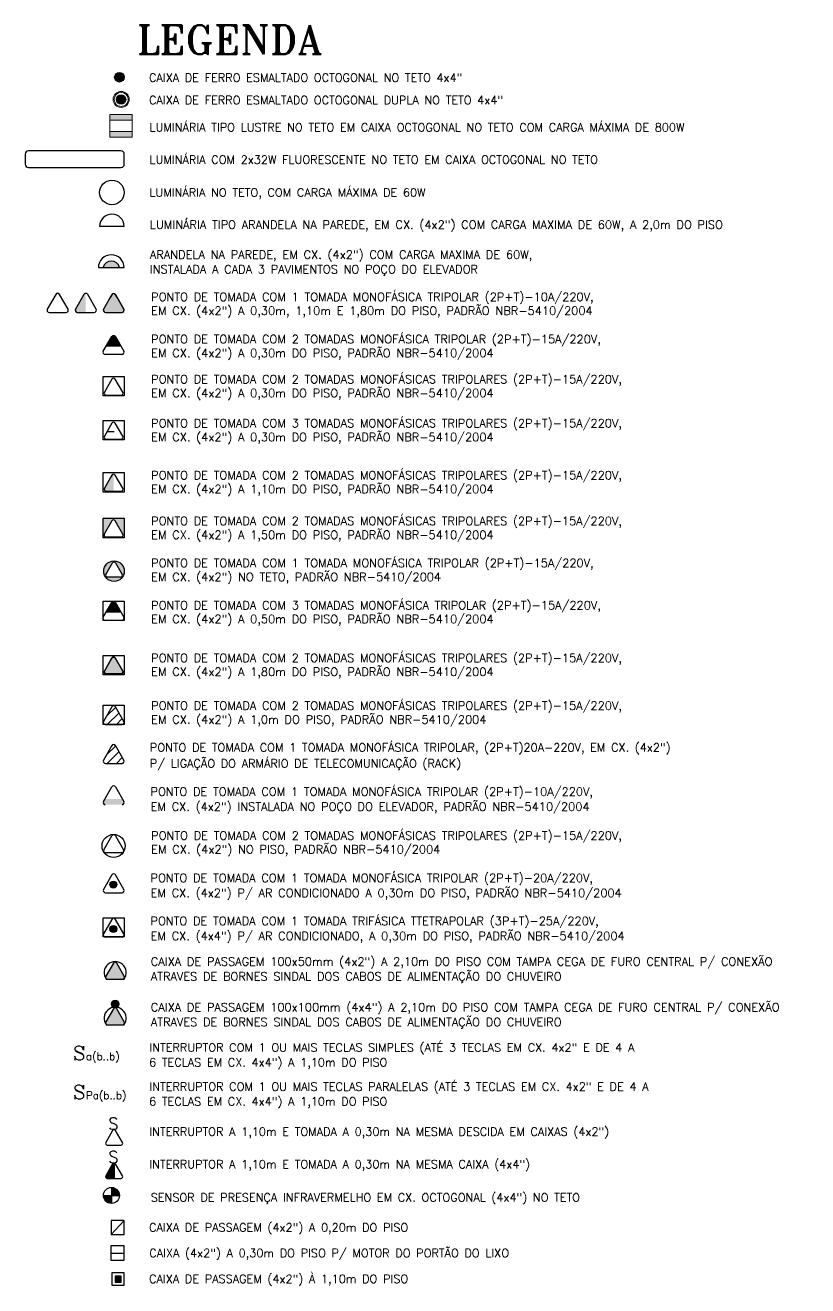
# Model space of a CAD drawing. Extents: x 544 to 914, y -40 to 56.
# Drawn here: x 590.19 to 601.02, y 9.16 to 26.6 of the extents above; entities that cross this region are included whole.
import ezdxf

# ---------------------------------------------------------------- set-up
doc = ezdxf.new("R2010")
doc.units = 0
doc.header["$LTSCALE"] = 0.5
doc.header["$MEASUREMENT"] = 0
doc.linetypes.add('CONTINU', pattern=[0])
doc.linetypes.add('DASHDOT2', pattern=[0.5, 0.25, -0.125, 0, -0.125])
doc.layers.get('0').update_dxf_attribs({"linetype": 'CONTINUOUS'})
for name, color, linetype in [('CABOS', 5, 'CONTINUOUS'), ('Carimbo', 2, 'CONTINUOUS'), ('ELE-ELETROCALHA', 250, 'CONTINUOUS'), ('ELE-ILUM.EXTERNA', 3, 'CONTINUOUS'), ('ELE-TEXTO - TOMADAS', 250, 'CONTINUOUS'), ('ELE-TOMADAS-DUPLAS', 3, 'CONTINUOUS'), ('ELE-TOMADAS-SIMPLES', 3, 'CONTINUOUS'), ('Legenda', 250, 'CONTINUOUS'), ('LUMINO', 3, 'CONTINUOUS'), ('PERFIL', 3, 'CONTINUOUS'), ('REDE-ESTRUTURADA', 3, 'CONTINUOUS'), ('S3', 3, 'CONTINUOUS'), ('TOMADAS', 3, 'CONTINUOUS')]:
    doc.layers.add(name, color=color, linetype=linetype)
doc.layers.add('Luminotécnico', color=142, linetype='CONTINUOUS', lineweight=0)
doc.styles.add('ROMANC', font='romanc.shx')
doc.styles.add('ROMANT', font='romant', dxfattribs={"height": 0.2})

# ---------------------------------------------------------------- blocks, each defined once
blk = doc.blocks.new('T3')
at = {"layer": 'ELE-TOMADAS-SIMPLES'}
for p, q in [((-0.018, 0.171), (-0.098, 0.031)), ((-0.069, 0.082), (0.019, 0.17)), ((0.098, 0.031), (0.018, 0.171)), ((-0.08, 0), (0.08, 0)), ((-0.063, 0), (0.051, 0.114)), ((0.026, 0), (0.083, 0.058))]:
    blk.add_line(p, q, dxfattribs=at)
for centre, start, end in [((0, 0.16), 30, 150), ((-0.08, 0.021), 150, 270), ((0.08, 0.021), 270, 30)]:
    blk.add_arc(centre, 0.0208, start, end, dxfattribs=at)
at = {"layer": 'ELE-TEXTO - TOMADAS', "style": 'ROMANC'}
blk.add_attdef('CIRCUITO', (0.138, 0.001), '', height=0.085, dxfattribs=at)
blk = doc.blocks.new('LUM ELE')
at = {"layer": 'ELE-ILUM.EXTERNA'}
blk.add_hatch(color=256, dxfattribs=at).paths.add_polyline_path([(0.099, 0, 0.807398), (-0.099, 0)])
blk.add_line((-0.156, 0), (0.156, 0), dxfattribs=at)
for centre, radius, start, end in [((0, 0), 0.156, 0, 180), ((0, -0.021), 0.101, 12.1653, 167.8347)]:
    blk.add_arc(centre, radius, start, end, dxfattribs=at)
at = {"layer": 'ELE-TEXTO - TOMADAS', "style": 'ROMANC'}
blk.add_attdef('XX', (0.181, -0.008), '', height=0.085, dxfattribs=at)
blk = doc.blocks.new('T6')
at = {"layer": 'ELE-TOMADAS-SIMPLES'}
for p, q in [((-0.018, 0.171), (-0.098, 0.031)), ((0.018, 0.171), (0.098, 0.031)), ((0.098, 0.031), (0.018, 0.171)), ((-0.08, 0), (0.08, 0))]:
    blk.add_line(p, q, dxfattribs=at)
for centre, start, end in [((0, 0.16), 30, 150), ((-0.08, 0.021), 150, 270), ((0.08, 0.021), 270, 30), ((0.08, 0.021), 270, 30)]:
    blk.add_arc(centre, 0.0208, start, end, dxfattribs=at)
for points in [[(-0.08, 0), (-0.098, 0.031), (0, 0), (0, 0.181)], [(-0.098, 0.031), (0, 0.181), (-0.018, 0.171)], [(0, 0.181), (-0.018, 0.171), (-0.011, 0.178)], [(-0.018, 0.171), (-0.011, 0.178), (0, 0.181)], [(-0.018, 0.171), (-0.011, 0.178), (-0.015, 0.174)], [(-0.018, 0.171), (-0.015, 0.174), (-0.017, 0.172)], [(-0.018, 0.171), (-0.015, 0.174), (-0.017, 0.173)], [(-0.015, 0.174), (-0.011, 0.178), (-0.013, 0.176)], [(0, 0.181), (-0.011, 0.178), (-0.006, 0.18)], [(-0.011, 0.178), (-0.006, 0.18), (-0.009, 0.179)], [(-0.006, 0.18), (0, 0.181), (-0.003, 0.181)], [(0.006, 0.18), (0, 0.181), (0.003, 0.181)], [(0, 0.181), (0.011, 0.178), (0.006, 0.18)], [(0.018, 0.171), (0.011, 0.178), (0, 0.181)], [(0, 0.181), (0.018, 0.171), (0.011, 0.178)], [(0.098, 0.031), (0, 0.181), (0.018, 0.171)], [(0.08, 0), (0.098, 0.031), (0, 0), (0, 0.181)], [(0.011, 0.178), (0.006, 0.18), (0.009, 0.179)], [(0.015, 0.174), (0.011, 0.178), (0.013, 0.176)], [(0.018, 0.171), (0.011, 0.178), (0.015, 0.174)], [(0.018, 0.171), (0.015, 0.174), (0.017, 0.173)], [(0.018, 0.171), (0.015, 0.174), (0.017, 0.172)], [(-0.099, 0.011), (-0.098, 0.031), (-0.101, 0.022)], [(-0.101, 0.022), (-0.098, 0.031), (-0.1, 0.027)], [(-0.099, 0.011), (-0.101, 0.022), (-0.101, 0.017)], [(-0.08, 0), (-0.098, 0.031), (-0.099, 0.011)], [(-0.099, 0.011), (-0.08, 0), (-0.091, 0.003)], [(-0.099, 0.011), (-0.091, 0.003), (-0.095, 0.006)], [(-0.091, 0.003), (-0.08, 0), (-0.086, 0.001)], [(0.08, 0), (0.098, 0.031), (0.099, 0.011)], [(0.099, 0.011), (0.08, 0), (0.091, 0.003)], [(0.091, 0.003), (0.08, 0), (0.086, 0.001)], [(0.099, 0.011), (0.091, 0.003), (0.095, 0.006)], [(0.101, 0.022), (0.098, 0.031), (0.1, 0.027)], [(0.099, 0.011), (0.098, 0.031), (0.101, 0.022)], [(0.099, 0.011), (0.101, 0.022), (0.101, 0.017)]]:
    blk.add_solid(points, dxfattribs=at)
at = {"layer": 'ELE-TEXTO - TOMADAS', "style": 'ROMANC'}
blk.add_attdef('CIRCUITO', (0.138, 0.052), '', height=0.085, dxfattribs=at)
blk = doc.blocks.new('T5')
at = {"layer": 'ELE-TOMADAS-DUPLAS'}
for p, q in [((-0.112, 0.206), (0.112, 0.206)), ((-0.112, 0), (-0.112, 0.206)), ((-0.02, 0.179), (-0.1, 0.039)), ((0.097, 0.039), (0.016, 0.179)), ((0.112, 0.206), (0.112, 0)), ((0.112, 0), (-0.112, 0)), ((-0.082, 0.008), (0.079, 0.008))]:
    blk.add_line(p, q, dxfattribs=at)
for centre, start, end in [((-0.002, 0.168), 30, 150), ((-0.082, 0.029), 150, 270), ((0.079, 0.029), 270, 30)]:
    blk.add_arc(centre, 0.0208, start, end, dxfattribs=at)
at = {"layer": 'ELE-TEXTO - TOMADAS', "style": 'ROMANC'}
blk.add_attdef('CIRCUITO', (0.138, 0.061), '', height=0.085, dxfattribs=at)
blk = doc.blocks.new('T8')
at = {"layer": 'ELE-TOMADAS-SIMPLES'}
blk.add_hatch(color=256, dxfattribs=at).paths.add_polyline_path([(0.018, 0.171, 0.577373), (-0.018, 0.171, -0.000017), (-0.018, 0.171), (-0.069, 0.082), (0.069, 0.082)])
for p, q in [((-0.098, 0.031), (-0.018, 0.171)), ((0.018, 0.171), (0.098, 0.031)), ((0.08, 0), (-0.08, 0)), ((-0.069, 0.082), (0.069, 0.082))]:
    blk.add_line(p, q, dxfattribs=at)
for centre, start, end in [((0, 0.16), 30, 150), ((-0.08, 0.021), 150, 270), ((0.08, 0.021), 270, 30)]:
    blk.add_arc(centre, 0.0208, start, end, dxfattribs=at)
at = {"layer": 'ELE-TEXTO - TOMADAS', "style": 'ROMANC'}
blk.add_attdef('CIRCUITO', (0.138, 0.023), '', height=0.085, dxfattribs=at)
blk = doc.blocks.new('T2')
at = {"layer": 'ELE-TOMADAS-SIMPLES'}
for p, q in [((-0.018, 0.171), (-0.098, 0.031)), ((0.098, 0.031), (0.018, 0.171)), ((-0.08, 0), (0.08, 0))]:
    blk.add_line(p, q, dxfattribs=at)
for centre, start, end in [((0, 0.16), 30, 150), ((-0.08, 0.021), 150, 270), ((0.08, 0.021), 270, 30)]:
    blk.add_arc(centre, 0.0208, start, end, dxfattribs=at)
for points in [[(-0.098, 0.031), (0, 0.181), (-0.018, 0.171)], [(-0.08, 0), (-0.098, 0.031), (0, 0), (0, 0.181)], [(-0.018, 0.171), (-0.011, 0.178), (0, 0.181)], [(0, 0.181), (-0.018, 0.171), (-0.011, 0.178)], [(-0.018, 0.171), (-0.011, 0.178), (-0.015, 0.174)], [(-0.018, 0.171), (-0.015, 0.174), (-0.017, 0.173)], [(-0.018, 0.171), (-0.015, 0.174), (-0.017, 0.172)], [(-0.015, 0.174), (-0.011, 0.178), (-0.013, 0.176)], [(0, 0.181), (-0.011, 0.178), (-0.006, 0.18)], [(-0.011, 0.178), (-0.006, 0.18), (-0.009, 0.179)], [(-0.006, 0.18), (0, 0.181), (-0.003, 0.181)], [(-0.101, 0.022), (-0.098, 0.031), (-0.1, 0.027)], [(-0.099, 0.011), (-0.098, 0.031), (-0.101, 0.022)], [(-0.099, 0.011), (-0.101, 0.022), (-0.101, 0.017)], [(-0.08, 0), (-0.098, 0.031), (-0.099, 0.011)], [(-0.099, 0.011), (-0.091, 0.003), (-0.095, 0.006)], [(-0.099, 0.011), (-0.08, 0), (-0.091, 0.003)], [(-0.091, 0.003), (-0.08, 0), (-0.086, 0.001)]]:
    blk.add_solid(points, dxfattribs=at)
at = {"layer": 'ELE-TEXTO - TOMADAS', "style": 'ROMANC'}
blk.add_attdef('CIRCUITO', (0.138, 0.022), '', height=0.085, dxfattribs=at)

msp = doc.modelspace()

# ---------------------------------------------------------------- hatches: boundary and pattern name
at = {"layer": 'ELE-ELETROCALHA', "linetype": 'CONTINU'}
h = msp.add_hatch(color=3, dxfattribs=at)
h.paths.add_polyline_path([(591.556, 19.777), (591.265, 19.777), (591.265, 19.509), (591.556, 19.509)])
h.paths.add_polyline_path([(591.536, 19.56, -0.57735), (591.513, 19.519), (591.304, 19.519, -0.57735), (591.281, 19.56), (591.385, 19.741, -0.57735), (591.432, 19.741)], flags=16)
at = {"layer": 'ELE-TOMADAS-DUPLAS'}
msp.add_hatch(color=256, dxfattribs=at).paths.add_polyline_path([(591.512, 9.295), (591.429, 9.295), (591.429, 9.212), (591.512, 9.212)])
at = {"layer": 'ELE-TOMADAS-SIMPLES'}
h = msp.add_hatch(color=256, dxfattribs=at)
h.paths.add_polyline_path([(591.557, 19.046, 1), (591.273, 19.046, 1)])
h.paths.add_polyline_path([(591.302, 19.001), (591.394, 19.161, -0.57735), (591.435, 19.161), (591.527, 19.001, -0.57735), (591.507, 18.965), (591.322, 18.965, -0.57735)], flags=16)
for points in [[(591.456, 14.71, 1), (591.359, 14.71, 1)], [(591.456, 14.096, 1), (591.359, 14.096, 1)]]:
    msp.add_hatch(color=256, dxfattribs=at).paths.add_polyline_path(points)
at = {"layer": 'LUMINO'}
msp.add_hatch(color=256, dxfattribs=at).paths.add_polyline_path([(591.45, 25.571, -1), (591.577, 25.571, -1)])
at = {"layer": 'Luminotécnico', "linetype": 'CONTINU'}
h = msp.add_hatch(color=3, dxfattribs=at)
h.paths.add_polyline_path([(591.625, 25.572, 1), (591.403, 25.572, 1)])
h.paths.add_polyline_path([(591.416, 25.572, -1), (591.612, 25.572, -1)], flags=16)
h = msp.add_hatch(color=3, dxfattribs=at)
h.paths.add_polyline_path([(591.666, 25.362), (591.358, 25.362), (591.434, 25.284), (591.624, 25.284), (591.666, 25.319)])
h.paths.add_polyline_path([(591.666, 25.319), (591.624, 25.284), (591.666, 25.284)])
h.paths.add_polyline_path([(591.358, 25.362), (591.355, 25.362), (591.355, 25.284), (591.434, 25.284)])
h.paths.add_polyline_path([(591.44, 25.128), (591.355, 25.128), (591.355, 25.056)])
h.paths.add_polyline_path([(591.587, 25.128), (591.44, 25.128), (591.355, 25.056), (591.355, 25.05), (591.663, 25.05)])
h.paths.add_polyline_path([(591.666, 25.128), (591.587, 25.128), (591.663, 25.05), (591.666, 25.05)])
at = {"layer": 'S3', "linetype": 'Continuous'}
msp.add_hatch(color=256, dxfattribs=at).paths.add_polyline_path([(591.556, 25.879, 1), (591.424, 25.879, 1)])
at = {"layer": 'TOMADAS'}
for points in [[(591.534, 15.893), (591.287, 15.893), (591.268, 15.861, 0.57735), (591.294, 15.816), (591.526, 15.816, 0.57735), (591.552, 15.861)], [(591.406, 13.625, -0.267949), (591.429, 13.638), (591.429, 13.403), (591.325, 13.403, -0.57735), (591.302, 13.444)], [(591.453, 13.625, 0.267949), (591.429, 13.638), (591.429, 13.403), (591.534, 13.403, 0.57735), (591.557, 13.444)], [(591.379, 13.059, 1), (591.483, 13.059, 1)], [(591.406, 12.993, -0.267949), (591.429, 13.006), (591.429, 12.772), (591.325, 12.772, -0.57735), (591.302, 12.812)], [(591.453, 12.993, 0.267949), (591.429, 13.006), (591.429, 12.772), (591.534, 12.772, 0.57735), (591.557, 12.812)], [(591.3, 10.682, 0.57735), (591.321, 10.645), (591.416, 10.645), (591.416, 10.858, 0.267949), (591.395, 10.846)], [(591.489, 10.41, 0.414214), (591.379, 10.52), (591.379, 10.41)], [(591.379, 10.3), (591.379, 10.41), (591.269, 10.41, 0.414214)]]:
    msp.add_hatch(color=256, dxfattribs=at).paths.add_polyline_path(points)

# ---------------------------------------------------------------- linework, layer by layer
at = {"layer": 'ELE-TOMADAS-DUPLAS'}
for p, q in [((591.265, 20.409), (591.556, 20.409)), ((591.265, 20.141), (591.265, 20.409)), ((591.556, 20.409), (591.556, 20.141)), ((591.556, 20.141), (591.265, 20.141)), ((591.265, 18.633), (591.556, 18.633)), ((591.265, 18.365), (591.265, 18.633)), ((591.556, 18.633), (591.556, 18.365)), ((591.556, 18.365), (591.265, 18.365)), ((591.265, 17.881), (591.556, 17.881)), ((591.265, 17.614), (591.265, 17.881)), ((591.556, 17.881), (591.556, 17.614)), ((591.556, 17.614), (591.265, 17.614)), ((591.266, 17.191), (591.557, 17.191)), ((591.266, 16.923), (591.266, 17.191)), ((591.557, 17.191), (591.557, 16.923)), ((591.557, 16.923), (591.266, 16.923)), ((591.266, 14.252), (591.557, 14.252)), ((591.266, 13.985), (591.266, 14.252)), ((591.557, 14.252), (591.557, 13.985)), ((591.557, 13.985), (591.266, 13.985))]:
    msp.add_line(p, q, dxfattribs=at)
at = {"layer": 'ELE-TOMADAS-DUPLAS', "color": 3}
for p, q in [((591.265, 19.777), (591.556, 19.777)), ((591.265, 19.509), (591.265, 19.777)), ((591.556, 19.777), (591.556, 19.509)), ((591.556, 19.509), (591.265, 19.509))]:
    msp.add_line(p, q, dxfattribs=at)
at = {"layer": 'ELE-TOMADAS-DUPLAS'}
for points in [[(591.556, 9.339), (591.385, 9.339), (591.385, 9.168), (591.556, 9.168)], [(591.512, 9.295), (591.429, 9.295), (591.429, 9.212), (591.512, 9.212)]]:
    msp.add_lwpolyline(points, close=True, dxfattribs=at)
msp.add_arc((591.409, 18.583), 0.027, 30, 150, dxfattribs=at)
at = {"layer": 'ELE-TOMADAS-SIMPLES', "color": 3}
for p, q in [((591.385, 19.741), (591.281, 19.56)), ((591.536, 19.56), (591.432, 19.741)), ((591.304, 19.519), (591.513, 19.519))]:
    msp.add_line(p, q, dxfattribs=at)
at = {"layer": 'ELE-TOMADAS-SIMPLES'}
for p, q in [((591.302, 19.001), (591.394, 19.161)), ((591.435, 19.161), (591.527, 19.001)), ((591.507, 18.965), (591.322, 18.965)), ((591.385, 14.843), (591.27, 14.643)), ((591.552, 14.643), (591.437, 14.843)), ((591.296, 14.598), (591.527, 14.598)), ((591.385, 14.229), (591.27, 14.029)), ((591.552, 14.029), (591.437, 14.229)), ((591.296, 13.985), (591.527, 13.985))]:
    msp.add_line(p, q, dxfattribs=at)
for centre, radius in [((591.415, 19.046), 0.142), ((591.407, 14.71), 0.0484), ((591.407, 14.096), 0.0484)]:
    msp.add_circle(centre, radius, dxfattribs=at)
at = {"layer": 'ELE-TOMADAS-SIMPLES', "color": 3}
for centre, start, end in [((591.409, 19.727), 30, 150), ((591.304, 19.546), 150, 270), ((591.513, 19.546), 270, 30)]:
    msp.add_arc(centre, 0.027, start, end, dxfattribs=at)
at = {"layer": 'ELE-TOMADAS-SIMPLES'}
for centre, radius, start, end in [((591.415, 19.149), 0.0238, 30, 150), ((591.322, 18.989), 0.0238, 150, 270), ((591.507, 18.989), 0.0238, 270, 30), ((591.411, 14.828), 0.0298, 30, 150), ((591.296, 14.628), 0.0298, 150, 270), ((591.527, 14.628), 0.0298, 270, 30), ((591.411, 14.214), 0.0298, 30, 150), ((591.296, 14.014), 0.0298, 150, 270), ((591.527, 14.014), 0.0298, 270, 30)]:
    msp.add_arc(centre, radius, start, end, dxfattribs=at)
at = {"layer": 'ELE-TOMADAS-SIMPLES', "color": 3}
for points in [[(591.385, 19.741), (591.395, 19.75), (591.389, 19.746)], [(591.385, 19.741), (591.389, 19.746), (591.387, 19.744)], [(591.385, 19.741), (591.389, 19.746), (591.387, 19.743)], [(591.389, 19.746), (591.395, 19.75), (591.392, 19.748)], [(591.409, 19.754), (591.395, 19.75), (591.401, 19.753)], [(591.395, 19.75), (591.401, 19.753), (591.397, 19.752)], [(591.401, 19.753), (591.409, 19.754), (591.405, 19.754)], [(591.277, 19.548), (591.281, 19.56), (591.279, 19.555)], [(591.28, 19.534), (591.277, 19.548), (591.278, 19.541)], [(591.28, 19.534), (591.291, 19.523), (591.285, 19.528)], [(591.291, 19.523), (591.304, 19.519), (591.298, 19.52)]]:
    msp.add_solid(points, dxfattribs=at)
at = {"layer": 'LUMINO'}
msp.add_circle((591.513, 25.571), 0.0635, dxfattribs=at)
at = {"layer": 'Luminotécnico', "color": 3}
for p, q in [((591.355, 25.284), (591.666, 25.284)), ((591.355, 25.128), (591.666, 25.128))]:
    msp.add_line(p, q, dxfattribs=at)
msp.add_lwpolyline([(591.666, 25.05), (591.666, 25.362), (591.355, 25.362), (591.355, 25.05)], close=True, dxfattribs=at)
at = {"layer": 'Luminotécnico', "color": 3, "linetype": 'CONTINU'}
for radius in [0.111, 0.0976]:
    msp.add_circle((591.514, 25.572), radius, dxfattribs=at)
at = {"layer": 'PERFIL', "linetype": 'DASHDOT2', "ltscale": 0.05}
msp.add_line((591.317, 20.976), (591.5, 20.976), dxfattribs=at)
at = {"layer": 'REDE-ESTRUTURADA'}
for p, q in [((591.376, 10.061), (591.376, 9.869)), ((591.556, 10.061), (591.376, 10.061)), ((591.556, 10.061), (591.376, 9.869)), ((591.556, 9.869), (591.556, 10.061)), ((591.376, 9.869), (591.556, 9.869)), ((591.37, 9.711), (591.37, 9.513)), ((591.556, 9.711), (591.37, 9.711)), ((591.37, 9.612), (591.556, 9.612)), ((591.556, 9.513), (591.556, 9.711)), ((591.37, 9.513), (591.556, 9.513))]:
    msp.add_line(p, q, dxfattribs=at)
at = {"layer": 'S3'}
msp.add_circle((591.49, 25.879), 0.0662, dxfattribs=at)
at = {"layer": 'TOMADAS'}
for p, q in [((590.186, 24.815), (590.186, 24.678)), ((591.511, 24.861), (590.232, 24.861)), ((591.556, 24.678), (591.556, 24.815)), ((590.232, 24.632), (591.511, 24.632)), ((591.556, 23.815), (591.216, 23.815)), ((591.268, 15.861), (591.384, 16.062)), ((591.436, 16.062), (591.552, 15.861)), ((591.275, 15.192), (591.386, 15.383)), ((591.435, 15.383), (591.545, 15.192)), ((591.521, 15.149), (591.3, 15.149)), ((591.406, 13.625), (591.302, 13.444)), ((591.557, 13.444), (591.453, 13.625)), ((591.306, 13.403), (591.556, 13.403)), ((591.325, 13.403), (591.534, 13.403)), ((591.406, 12.993), (591.302, 12.812)), ((591.557, 12.812), (591.453, 12.993)), ((591.306, 12.771), (591.556, 12.771)), ((591.325, 12.772), (591.534, 12.772)), ((591.395, 11.308), (591.3, 11.144)), ((591.532, 11.144), (591.437, 11.308)), ((591.321, 11.107), (591.511, 11.107)), ((591.395, 10.846), (591.3, 10.682)), ((591.416, 10.858), (591.416, 10.645)), ((591.532, 10.682), (591.437, 10.846)), ((591.321, 10.645), (591.511, 10.645)), ((591.379, 10.52), (591.379, 10.3)), ((591.269, 10.41), (591.489, 10.41))]:
    msp.add_line(p, q, dxfattribs=at)
for points in [[(590.518, 22.626), (590.752, 22.626, 0.57735), (590.779, 22.671), (590.662, 22.874, 0.57735), (590.609, 22.874), (590.492, 22.671, 0.57735)], [(590.907, 22.626), (591.141, 22.626, 0.57735), (591.168, 22.671), (591.051, 22.874, 0.57735), (590.998, 22.874), (590.881, 22.671, 0.57735)]]:
    msp.add_lwpolyline(points, format="xyb", close=True, dxfattribs=at)
for centre, radius in [((591.386, 24.285), 0.17), ((591.409, 15.244), 0.16), ((591.431, 13.059), 0.0517), ((591.379, 10.41), 0.11)]:
    msp.add_circle(centre, radius, dxfattribs=at)
for centre, radius, start, end in [((590.232, 24.815), 0.0458, 90, 180), ((591.511, 24.815), 0.0458, 0, 90), ((590.232, 24.678), 0.0458, 180, 270), ((591.511, 24.678), 0.0458, 270, 0), ((591.386, 23.815), 0.17, 0, 180), ((591.41, 16.047), 0.03, 30, 150), ((591.294, 15.846), 0.03, 150, 270), ((591.526, 15.846), 0.03, 270, 30), ((591.41, 15.369), 0.0285, 30, 150), ((591.3, 15.178), 0.0285, 150, 270), ((591.521, 15.178), 0.0285, 270, 30), ((591.431, 13.491), 0.153, 324.6091, 215.3909), ((591.429, 13.611), 0.027, 30, 150), ((591.325, 13.43), 0.027, 150, 270), ((591.534, 13.43), 0.027, 270, 30), ((591.431, 12.86), 0.153, 324.6091, 215.3909), ((591.429, 12.979), 0.027, 30, 150), ((591.325, 12.799), 0.027, 150, 270), ((591.534, 12.799), 0.027, 270, 30), ((591.416, 11.295), 0.0245, 30, 150), ((591.321, 11.131), 0.0245, 150, 270), ((591.511, 11.131), 0.0245, 270, 30), ((591.416, 10.834), 0.0245, 30, 150), ((591.321, 10.67), 0.0245, 150, 270), ((591.511, 10.67), 0.0245, 270, 30)]:
    msp.add_arc(centre, radius, start, end, dxfattribs=at)
for points in [[(590.907, 22.626), (590.881, 22.671), (591.024, 22.626), (591.024, 22.889)], [(590.881, 22.671), (591.024, 22.889), (590.998, 22.874)], [(591.024, 22.889), (590.998, 22.874), (591.009, 22.884)], [(590.998, 22.874), (591.009, 22.884), (591.024, 22.889)], [(590.998, 22.874), (591.009, 22.884), (591.002, 22.879)], [(590.998, 22.874), (591.002, 22.879), (591, 22.876)], [(590.998, 22.874), (591.002, 22.879), (591, 22.877)], [(591.002, 22.879), (591.009, 22.884), (591.005, 22.882)], [(591.024, 22.889), (591.009, 22.884), (591.016, 22.887)], [(591.009, 22.884), (591.016, 22.887), (591.012, 22.886)], [(591.016, 22.887), (591.024, 22.889), (591.02, 22.888)], [(590.881, 22.642), (590.881, 22.671), (590.877, 22.657)], [(590.877, 22.657), (590.881, 22.671), (590.879, 22.665)], [(590.881, 22.642), (590.877, 22.657), (590.878, 22.65)], [(590.907, 22.626), (590.881, 22.671), (590.881, 22.642)], [(590.881, 22.642), (590.907, 22.626), (590.893, 22.629)], [(590.881, 22.642), (590.893, 22.629), (590.886, 22.635)], [(590.893, 22.629), (590.907, 22.626), (590.9, 22.626)]]:
    msp.add_solid(points, dxfattribs=at)

# ---------------------------------------------------------------- block references
at = {"xscale": 1.433825836575579, "yscale": 1.433825836575579, "zscale": 1.433825836575579}
for p in [(591.411, 16.923), (591.411, 16.387)]:
    msp.add_blockref('T3', p, dxfattribs=at)
at = {"layer": 'CABOS', "xscale": 1.43471802262502, "yscale": 1.43471802262502, "zscale": 1.43471802262502}
msp.add_blockref('T6', (591.411, 22.626), dxfattribs=at)
at = {"layer": 'PERFIL', "linetype": 'DASHDOT2', "ltscale": 0.05}
for name, p, xscale, yscale, zscale in [('LUM ELE', (591.377, 23.245), 1.14453525923841, 1.14453525923841, 1.14453525923841), ('T8', (591.409, 22.045), 1.454489797160477, 1.454489797160477, 1.454489797160477), ('T5', (591.411, 21.47), 1.297331953753883, 1.297331953753883, 1.297331953753883), ('T5', (591.411, 20.861), 1.297331953753883, 1.297331953753883, 1.297331953753883), ('T2', (591.409, 20.152), 1.297190668618896, 1.297190668618896, 1.297190668618896), ('T8', (591.409, 18.365), 1.454489797160477, 1.454489797160477, 1.454489797160477), ('T2', (591.409, 17.624), 1.297190668618896, 1.297190668618896, 1.297190668618896), ('T2', (591.409, 17.624), -1.297190668618896, 1.297190668619038, 1.297190668619038)]:
    msp.add_blockref(name, p, dxfattribs=dict(at, xscale=xscale, yscale=yscale, zscale=zscale))

# ---------------------------------------------------------------- texts
at = {"layer": 'Carimbo', "color": 3, "style": 'ROMANT'}
msp.add_text('LEGENDA', height=0.4017, dxfattribs=at).set_placement((591.733, 26.197))
at = {"layer": 'Legenda', "color": 250, "style": 'ROMANC'}
for s, height, p in [('CAIXA DE FERRO ESMALTADO OCTOGONAL NO TETO 4x4"', 0.11446, (591.899, 25.816)), ('CAIXA DE FERRO ESMALTADO OCTOGONAL DUPLA NO TETO 4x4"', 0.11446, (591.899, 25.506)), ('LUMINÁRIA TIPO LUSTRE NO TETO EM CAIXA OCTOGONAL NO TETO COM CARGA MÁXIMA DE 800W', 0.11446, (591.907, 25.129)), ('LUMINÁRIA COM 2x32W FLUORESCENTE NO TETO EM CAIXA OCTOGONAL NO TETO', 0.11446, (591.907, 24.681)), ('LUMINÁRIA NO TETO, COM CARGA MÁXIMA DE 60W', 0.11446, (591.905, 24.227)), ('LUMINÁRIA TIPO ARANDELA NA PAREDE, EM CX. (4x2") COM CARGA MAXIMA DE 60W, A 2,0m DO PISO', 0.11542, (591.911, 23.782)), ('ARANDELA NA PAREDE, EM CX. (4x2") COM CARGA MAXIMA DE 60W, ', 0.11542, (591.911, 23.368)), ('INSTALADA A CADA 3 PAVIMENTOS NO POÇO DO ELEVADOR ', 0.11542, (591.911, 23.165)), ('PONTO DE TOMADA COM 1 TOMADA MONOFÁSICA TRIPOLAR (2P+T)-10A/220V, ', 0.11542, (591.929, 22.783)), ('EM CX. (4x2") A 0,30m, 1,10m E 1,80m DO PISO, PADRÃO NBR-5410/2004', 0.11542, (591.929, 22.591)), ('PONTO DE TOMADA COM 2 TOMADAS MONOFÁSICA TRIPOLAR (2P+T)-15A/220V, ', 0.11542, (591.929, 22.198)), ('EM CX. (4x2") A 0,30m DO PISO, PADRÃO NBR-5410/2004', 0.11542, (591.929, 22.006)), ('PONTO DE TOMADA COM 2 TOMADAS MONOFÁSICAS TRIPOLARES (2P+T)-15A/220V, ', 0.11542, (591.929, 21.644)), ('EM CX. (4x2") A 0,30m DO PISO, PADRÃO NBR-5410/2004', 0.11542, (591.929, 21.452)), ('PONTO DE TOMADA COM 3 TOMADAS MONOFÁSICAS TRIPOLARES (2P+T)-15A/220V, ', 0.11542, (591.929, 21.035)), ('EM CX. (4x2") A 0,30m DO PISO, PADRÃO NBR-5410/2004', 0.11542, (591.929, 20.843)), ('PONTO DE TOMADA COM 2 TOMADAS MONOFÁSICAS TRIPOLARES (2P+T)-15A/220V, ', 0.11542, (591.929, 20.316)), ('EM CX. (4x2") A 1,10m DO PISO, PADRÃO NBR-5410/2004', 0.11542, (591.929, 20.124)), ('PONTO DE TOMADA COM 2 TOMADAS MONOFÁSICAS TRIPOLARES (2P+T)-15A/220V, ', 0.11542, (591.929, 19.683)), ('EM CX. (4x2") A 1,50m DO PISO, PADRÃO NBR-5410/2004', 0.11542, (591.929, 19.491)), ('PONTO DE TOMADA COM 1 TOMADA MONOFÁSICA TRIPOLAR (2P+T)-15A/220V, ', 0.11542, (591.929, 19.101)), ('EM CX. (4x2") NO TETO, PADRÃO NBR-5410/2004', 0.11542, (591.929, 18.909)), ('PONTO DE TOMADA COM 3 TOMADAS MONOFÁSICA TRIPOLAR (2P+T)-15A/220V, ', 0.11542, (591.929, 18.517)), ('EM CX. (4x2") A 0,50m DO PISO, PADRÃO NBR-5410/2004', 0.11542, (591.929, 18.326)), ('PONTO DE TOMADA COM 2 TOMADAS MONOFÁSICAS TRIPOLARES (2P+T)-15A/220V, ', 0.11542, (591.929, 17.788)), ('EM CX. (4x2") A 1,80m DO PISO, PADRÃO NBR-5410/2004', 0.11542, (591.929, 17.596)), ('PONTO DE TOMADA COM 2 TOMADAS MONOFÁSICAS TRIPOLARES (2P+T)-15A/220V, ', 0.11542, (591.929, 17.128)), ('EM CX. (4x2") A 1,0m DO PISO, PADRÃO NBR-5410/2004', 0.11542, (591.929, 16.936)), ('PONTO DE TOMADA COM 1 TOMADA MONOFÁSICA TRIPOLAR, (2P+T)20A-220V, EM CX. (4x2") ', 0.11446, (591.911, 16.55)), ('P/ LIGAÇÃO DO ARMÁRIO DE TELECOMUNICAÇÃO (RACK)', 0.11446, (591.911, 16.329)), ('PONTO DE TOMADA COM 1 TOMADA MONOFÁSICA TRIPOLAR (2P+T)-10A/220V, ', 0.11542, (591.92, 15.938)), ('EM CX. (4x2") INSTALADA NO POÇO DO ELEVADOR, PADRÃO NBR-5410/2004', 0.11542, (591.921, 15.731)), ('PONTO DE TOMADA COM 2 TOMADAS MONOFÁSICAS TRIPOLARES (2P+T)-15A/220V, ', 0.11542, (591.929, 15.331)), ('EM CX. (4x2") NO PISO, PADRÃO NBR-5410/2004', 0.11542, (591.929, 15.14)), ('PONTO DE TOMADA COM 1 TOMADA MONOFÁSICA TRIPOLAR (2P+T)-20A/220V, ', 0.11542, (591.92, 14.744)), ('EM CX. (4x2") P/ AR CONDICIONADO A 0,3Om DO PISO, PADRÃO NBR-5410/2004', 0.11542, (591.921, 14.537)), ('PONTO DE TOMADA COM 1 TOMADA TRIFÁSICA TTETRAPOLAR (3P+T)-25A/220V, ', 0.11542, (591.92, 14.149)), ('EM CX. (4x4") P/ AR CONDICIONADO, A 0,30m DO PISO, PADRÃO NBR-5410/2004', 0.11542, (591.921, 13.942)), ('CAIXA DE PASSAGEM 100x50mm (4x2") A 2,10m DO PISO COM TAMPA CEGA DE FURO CENTRAL P/ CONEXÃO ', 0.11542, (591.924, 13.588)), ('ATRAVES DE BORNES SINDAL DOS CABOS DE ALIMENTAÇÃO DO CHUVEIRO', 0.11542, (591.924, 13.382)), ('CAIXA DE PASSAGEM 100x100mm (4x4") A 2,10m DO PISO COM TAMPA CEGA DE FURO CENTRAL P/ CONEXÃO ', 0.11542, (591.924, 12.956)), ('ATRAVES DE BORNES SINDAL DOS CABOS DE ALIMENTAÇÃO DO CHUVEIRO', 0.11542, (591.924, 12.751)), ('a(b..b)', 0.1039, (591.027, 12.282)), ('INTERRUPTOR COM 1 OU MAIS TECLAS SIMPLES (ATÉ 3 TECLAS EM CX. 4x2" E DE 4 A ', 0.11446, (591.905, 12.399)), ('6 TECLAS EM CX. 4x4") A 1,10m DO PISO', 0.11446, (591.901, 12.194)), ('Pa(b..b)', 0.1039, (591.027, 11.742)), ('INTERRUPTOR COM 1 OU MAIS TECLAS PARALELAS (ATÉ 3 TECLAS EM CX. 4x2" E DE 4 A ', 0.11446, (591.905, 11.858)), ('6 TECLAS EM CX. 4x4") A 1,10m DO PISO', 0.11446, (591.901, 11.653)), ('INTERRUPTOR A 1,10m E TOMADA A 0,30m NA MESMA DESCIDA EM CAIXAS (4x2")', 0.11446, (591.904, 11.235)), ('INTERRUPTOR A 1,10m E TOMADA A 0,30m NA MESMA CAIXA (4x4")', 0.11446, (591.904, 10.784)), ('SENSOR DE PRESENÇA INFRAVERMELHO EM CX. OCTOGONAL (4x4") NO TETO', 0.11446, (591.923, 10.325)), ('CAIXA DE PASSAGEM (4x2") A 0,20m DO PISO', 0.11446, (591.9, 9.91)), ('CAIXA (4x2") A 0,30m DO PISO P/ MOTOR DO PORTÃO DO LIXO', 0.11446, (591.903, 9.555)), ('CAIXA DE PASSAGEM (4x2") À 1,10m DO PISO', 0.11446, (591.9, 9.198))]:
    msp.add_text(s, height=height, dxfattribs=at).set_placement(p)
at = {"layer": 'TOMADAS', "color": 3, "style": 'ROMANC'}
for height, p in [(0.194, (590.85, 12.281)), (0.194, (590.85, 11.74)), (0.165, (591.336, 11.32)), (0.165, (591.336, 10.858))]:
    msp.add_text('S', height=height, dxfattribs=at).set_placement(p)

doc.saveas('drawing.dxf')
